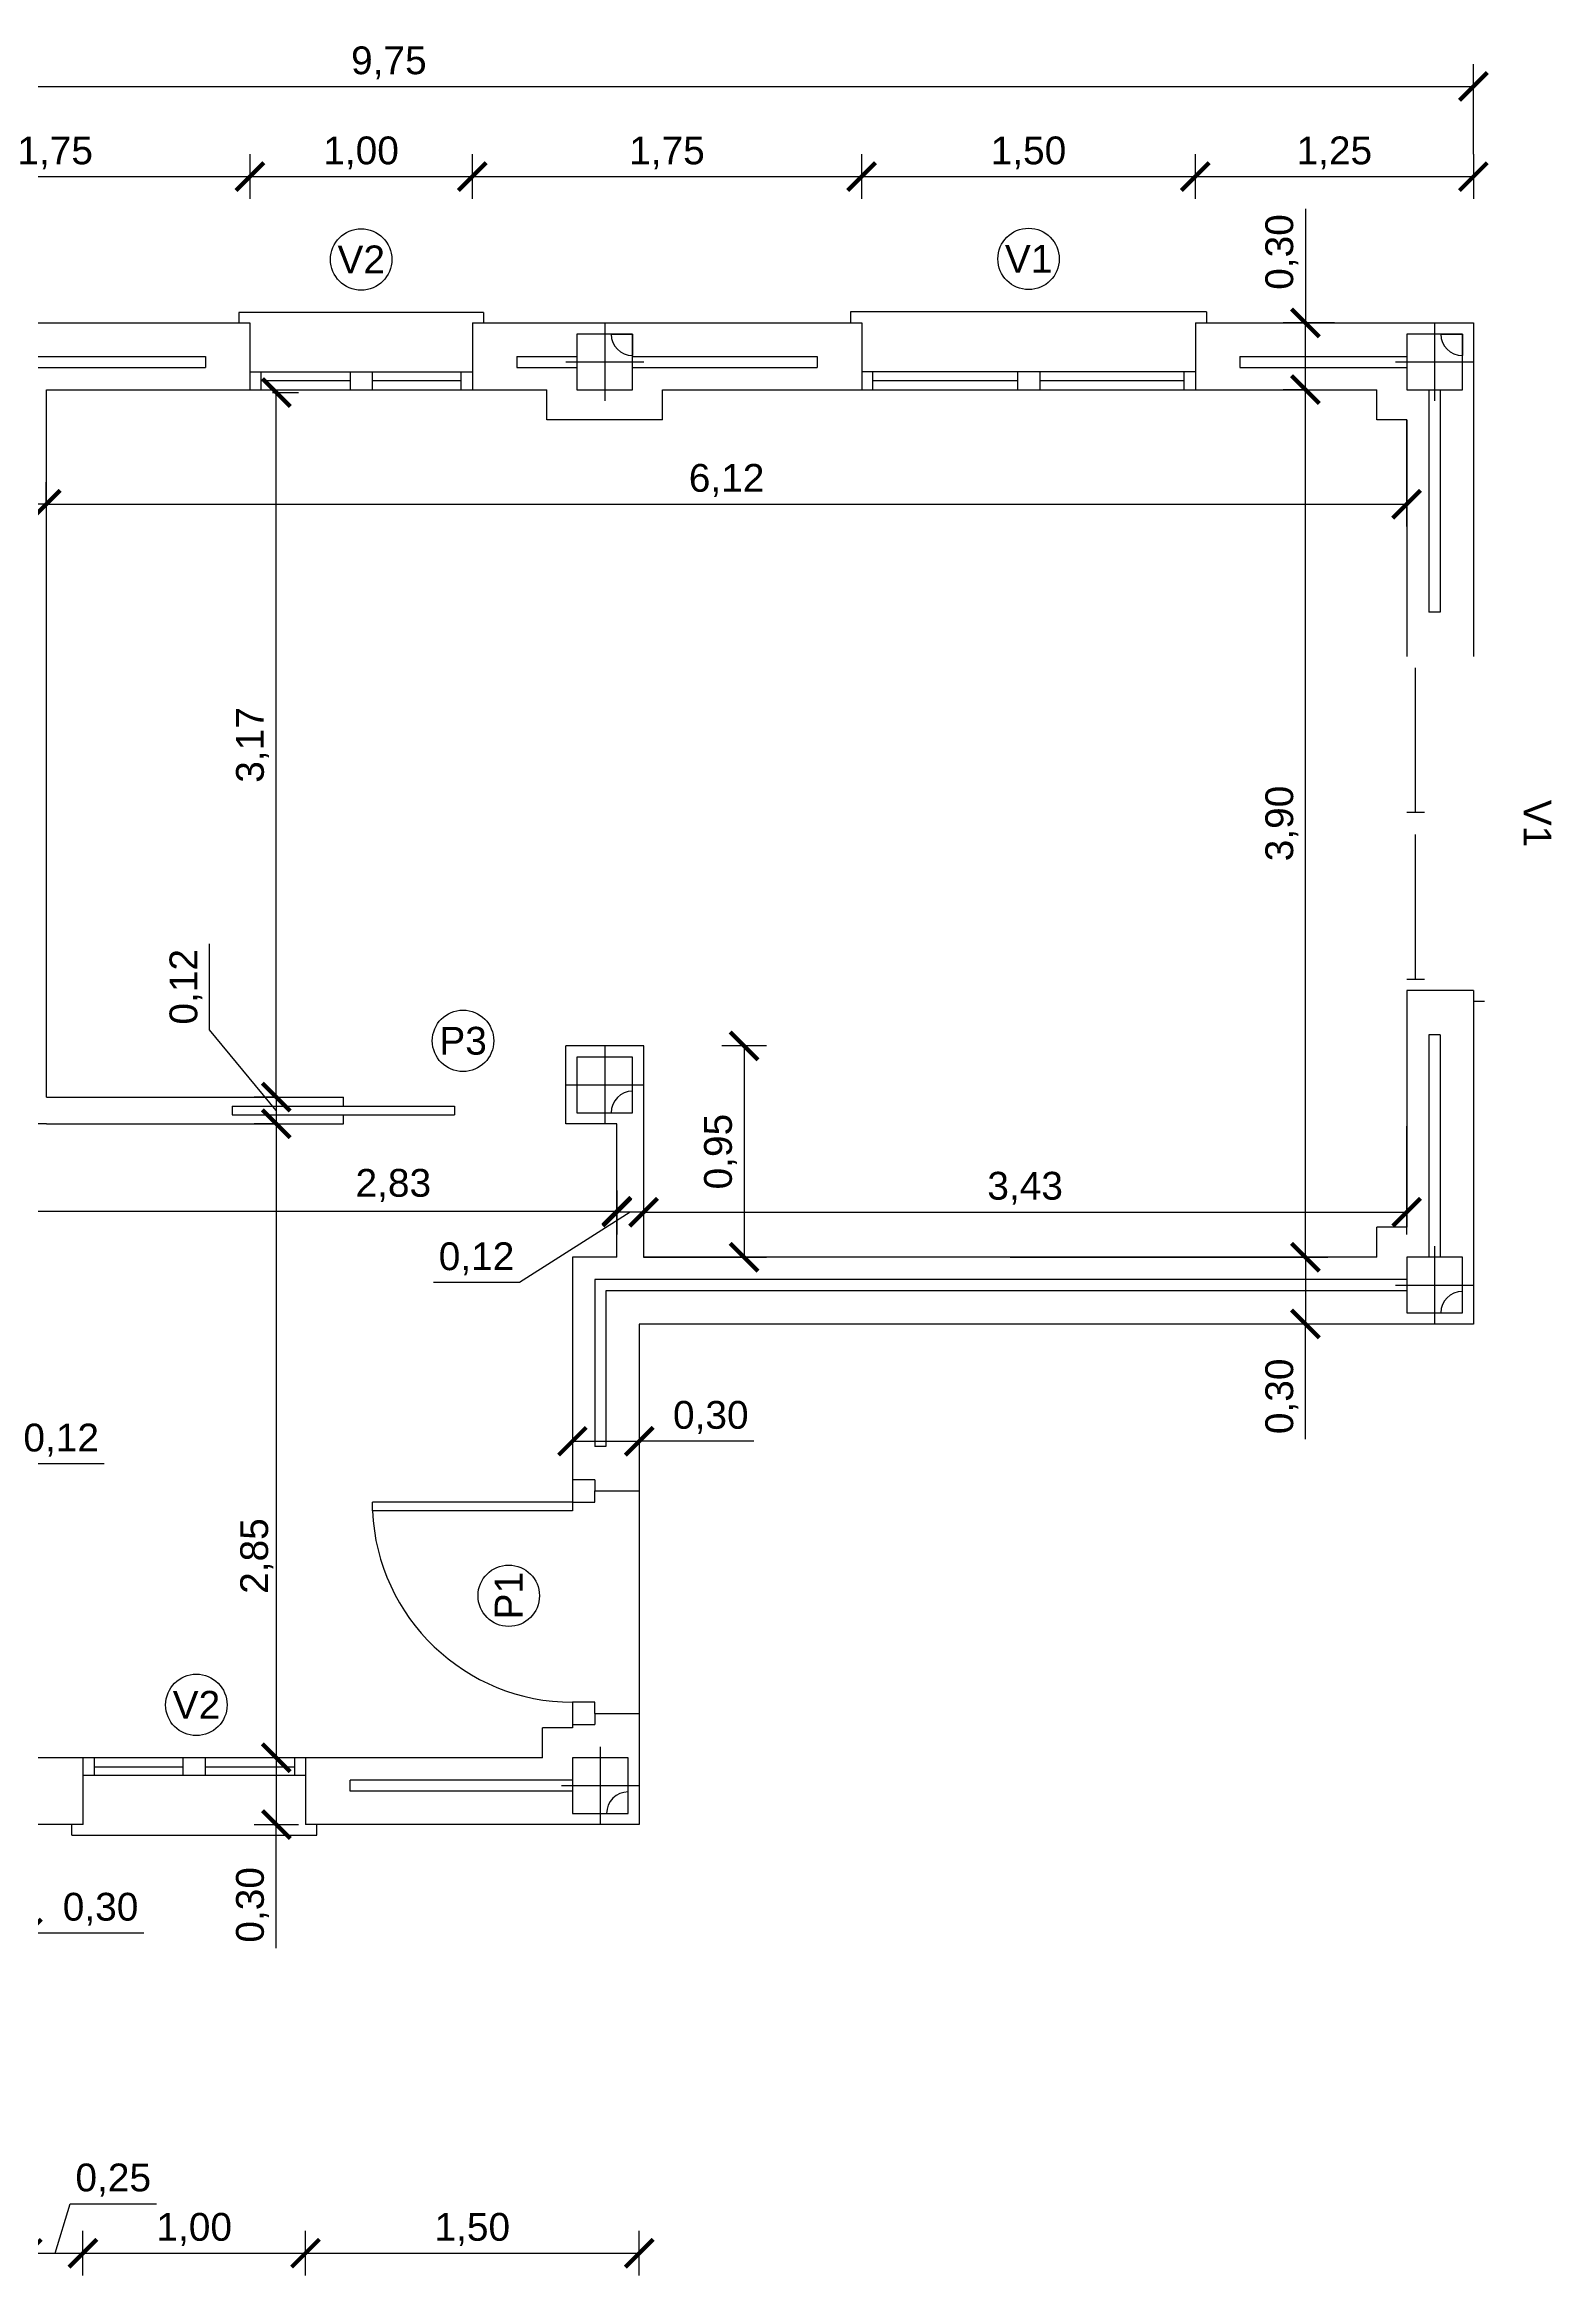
# Model space of a CAD drawing. Header units: millimetres. Extents: x 31789 to 46670, y 4016 to 14044.
# Drawn here: x 39896 to 46670, y 4016 to 14044 of the extents above; entities that cross this region are included whole.
import ezdxf

# ---------------------------------------------------------------- set-up
doc = ezdxf.new("R2010")
doc.units = ezdxf.units.MM
doc.header["$LTSCALE"] = 0.248
doc.header["$PDMODE"] = 3
for name, color, linetype in [('Camara de aire', 190, 'Continuous'), ('Carpinteria', 12, 'Continuous'), ('cotas', 204, 'Continuous'), ('L finas', 150, 'Continuous'), ('Pilares', 10, 'Continuous')]:
    doc.layers.add(name, color=color, linetype=linetype)
doc.styles.add('2.5', font='arial.ttf', dxfattribs={"height": 2.5})
doc.styles.get("Standard").update_dxf_attribs({"font": 'arial.ttf'})
doc.dimstyles.new('Cota alfredo', dxfattribs={"dimtxt": 2.5, "dimasz": 2.5, "dimexe": 2, "dimexo": 0, "dimtad": 1, "dimlfac": 0.001, "dimzin": 1, "dimtxsty": '2.5', "dimblk": 'ARCHTICK', "dimcen": 2.5, "dimclrd": 256, "dimclre": 256, "dimclrt": 256, "dimazin": 0, "dimtfac": 1, "dimtmove": 1, "dimatfit": 3, "dimfxl": 1, "dimlwd": -1, "dimlwe": -1, "dimarcsym": 0})

# ---------------------------------------------------------------- blocks, each defined once
blk = doc.blocks.new('_ArchTick')
at = {"color": 0, "linetype": 'ByBlock', "const_width": 0.15}
blk.add_lwpolyline([(-0.5, -0.5), (0.5, 0.5)], dxfattribs=at)
blk = doc.blocks.new('*D761')
at = {"layer": 'cotas', "transparency": 16777216}
for p, q in [((39944, 4116), (40011, 4338)), ((40011, 4338), (40399, 4338)), ((39819, 4016), (39819, 4216)), ((40069, 4016), (40069, 4216)), ((39819, 4116), (40069, 4116))]:
    blk.add_line(p, q, dxfattribs=at)
at = {"layer": 'Defpoints', "color": 0, "transparency": 16777216}
for p in [(40069, 4116), (39819, 4016), (40069, 4016)]:
    blk.add_point(p, dxfattribs=at)
at = {"layer": 'cotas', "transparency": 16777216, "xscale": 125, "yscale": 125, "zscale": 125, "rotation": 180}
blk.add_blockref('_ArchTick', (39819, 4116), dxfattribs=at)
at = {"layer": 'cotas', "transparency": 16777216, "xscale": 125, "yscale": 125, "zscale": 125}
blk.add_blockref('_ArchTick', (40069, 4116), dxfattribs=at)
at = {"layer": 'cotas', "transparency": 16777216, "insert": (40205, 4445), "char_height": 125, "attachment_point": 5, "style": '2.5'}
blk.add_mtext('0,25', dxfattribs=at)
blk = doc.blocks.new('*D762')
at = {"layer": 'cotas', "transparency": 16777216}
for p, q in [((40069, 4016), (40069, 4216)), ((41069, 4016), (41069, 4216)), ((40069, 4116), (41069, 4116))]:
    blk.add_line(p, q, dxfattribs=at)
at = {"layer": 'Defpoints', "color": 0, "transparency": 16777216}
for p in [(41069, 4116), (40069, 4016), (41069, 4016)]:
    blk.add_point(p, dxfattribs=at)
at = {"layer": 'cotas', "transparency": 16777216, "xscale": 125, "yscale": 125, "zscale": 125, "rotation": 180}
blk.add_blockref('_ArchTick', (40069, 4116), dxfattribs=at)
at = {"layer": 'cotas', "transparency": 16777216, "xscale": 125, "yscale": 125, "zscale": 125}
blk.add_blockref('_ArchTick', (41069, 4116), dxfattribs=at)
at = {"layer": 'cotas', "transparency": 16777216, "insert": (40569, 4223), "char_height": 125, "attachment_point": 5, "style": '2.5'}
blk.add_mtext('1,00', dxfattribs=at)
blk = doc.blocks.new('*D763')
at = {"layer": 'cotas', "transparency": 16777216}
for p, q in [((41069, 4016), (41069, 4216)), ((42569, 4016), (42569, 4216)), ((41069, 4116), (42569, 4116))]:
    blk.add_line(p, q, dxfattribs=at)
at = {"layer": 'Defpoints', "color": 0, "transparency": 16777216}
for p in [(42569, 4116), (41069, 4016), (42569, 4016)]:
    blk.add_point(p, dxfattribs=at)
at = {"layer": 'cotas', "transparency": 16777216, "xscale": 125, "yscale": 125, "zscale": 125, "rotation": 180}
blk.add_blockref('_ArchTick', (41069, 4116), dxfattribs=at)
at = {"layer": 'cotas', "transparency": 16777216, "xscale": 125, "yscale": 125, "zscale": 125}
blk.add_blockref('_ArchTick', (42569, 4116), dxfattribs=at)
at = {"layer": 'cotas', "transparency": 16777216, "insert": (41819, 4223), "char_height": 125, "attachment_point": 5, "style": '2.5'}
blk.add_mtext('1,50', dxfattribs=at)
blk = doc.blocks.new('*D776')
at = {"layer": 'cotas', "transparency": 16777216}
for p, q in [((39069, 13551), (39069, 13351)), ((40819, 13551), (40819, 13351)), ((39069, 13451), (40819, 13451))]:
    blk.add_line(p, q, dxfattribs=at)
at = {"layer": 'Defpoints', "color": 0, "transparency": 16777216}
for p in [(39069, 13551), (40819, 13551), (40819, 13451)]:
    blk.add_point(p, dxfattribs=at)
at = {"layer": 'cotas', "transparency": 16777216, "xscale": 125, "yscale": 125, "zscale": 125, "rotation": 180}
blk.add_blockref('_ArchTick', (39069, 13451), dxfattribs=at)
at = {"layer": 'cotas', "transparency": 16777216, "xscale": 125, "yscale": 125, "zscale": 125}
blk.add_blockref('_ArchTick', (40819, 13451), dxfattribs=at)
at = {"layer": 'cotas', "transparency": 16777216, "insert": (39944, 13557), "char_height": 125, "attachment_point": 5, "style": '2.5'}
blk.add_mtext('1,75', dxfattribs=at)
blk = doc.blocks.new('*D777')
at = {"layer": 'cotas', "transparency": 16777216}
for p, q in [((40819, 13551), (40819, 13351)), ((41819, 13551), (41819, 13351)), ((40819, 13451), (41819, 13451))]:
    blk.add_line(p, q, dxfattribs=at)
at = {"layer": 'Defpoints', "color": 0, "transparency": 16777216}
for p in [(40819, 13551), (41819, 13551), (41819, 13451)]:
    blk.add_point(p, dxfattribs=at)
at = {"layer": 'cotas', "transparency": 16777216, "xscale": 125, "yscale": 125, "zscale": 125, "rotation": 180}
blk.add_blockref('_ArchTick', (40819, 13451), dxfattribs=at)
at = {"layer": 'cotas', "transparency": 16777216, "xscale": 125, "yscale": 125, "zscale": 125}
blk.add_blockref('_ArchTick', (41819, 13451), dxfattribs=at)
at = {"layer": 'cotas', "transparency": 16777216, "insert": (41319, 13557), "char_height": 125, "attachment_point": 5, "style": '2.5'}
blk.add_mtext('1,00', dxfattribs=at)
blk = doc.blocks.new('*D778')
at = {"layer": 'cotas', "transparency": 16777216}
for p, q in [((41819, 13551), (41819, 13351)), ((43569, 13551), (43569, 13351)), ((41819, 13451), (43569, 13451))]:
    blk.add_line(p, q, dxfattribs=at)
at = {"layer": 'Defpoints', "color": 0, "transparency": 16777216}
for p in [(41819, 13551), (43569, 13551), (43569, 13451)]:
    blk.add_point(p, dxfattribs=at)
at = {"layer": 'cotas', "transparency": 16777216, "xscale": 125, "yscale": 125, "zscale": 125, "rotation": 180}
blk.add_blockref('_ArchTick', (41819, 13451), dxfattribs=at)
at = {"layer": 'cotas', "transparency": 16777216, "xscale": 125, "yscale": 125, "zscale": 125}
blk.add_blockref('_ArchTick', (43569, 13451), dxfattribs=at)
at = {"layer": 'cotas', "transparency": 16777216, "insert": (42694, 13557), "char_height": 125, "attachment_point": 5, "style": '2.5'}
blk.add_mtext('1,75', dxfattribs=at)
blk = doc.blocks.new('*D779')
at = {"layer": 'cotas', "transparency": 16777216}
for p, q in [((43569, 13551), (43569, 13351)), ((45069, 13551), (45069, 13351)), ((43569, 13451), (45069, 13451))]:
    blk.add_line(p, q, dxfattribs=at)
at = {"layer": 'Defpoints', "color": 0, "transparency": 16777216}
for p in [(43569, 13551), (45069, 13551), (45069, 13451)]:
    blk.add_point(p, dxfattribs=at)
at = {"layer": 'cotas', "transparency": 16777216, "xscale": 125, "yscale": 125, "zscale": 125, "rotation": 180}
blk.add_blockref('_ArchTick', (43569, 13451), dxfattribs=at)
at = {"layer": 'cotas', "transparency": 16777216, "xscale": 125, "yscale": 125, "zscale": 125}
blk.add_blockref('_ArchTick', (45069, 13451), dxfattribs=at)
at = {"layer": 'cotas', "transparency": 16777216, "insert": (44319, 13557), "char_height": 125, "attachment_point": 5, "style": '2.5'}
blk.add_mtext('1,50', dxfattribs=at)
blk = doc.blocks.new('*D780')
at = {"layer": 'cotas', "transparency": 16777216}
for p, q in [((45069, 13551), (45069, 13351)), ((46319, 13551), (46319, 13351)), ((45069, 13451), (46319, 13451))]:
    blk.add_line(p, q, dxfattribs=at)
at = {"layer": 'Defpoints', "color": 0, "transparency": 16777216}
for p in [(45069, 13551), (46319, 13551), (46319, 13451)]:
    blk.add_point(p, dxfattribs=at)
at = {"layer": 'cotas', "transparency": 16777216, "xscale": 125, "yscale": 125, "zscale": 125, "rotation": 180}
blk.add_blockref('_ArchTick', (45069, 13451), dxfattribs=at)
at = {"layer": 'cotas', "transparency": 16777216, "xscale": 125, "yscale": 125, "zscale": 125}
blk.add_blockref('_ArchTick', (46319, 13451), dxfattribs=at)
at = {"layer": 'cotas', "transparency": 16777216, "insert": (45694, 13557), "char_height": 125, "attachment_point": 5, "style": '2.5'}
blk.add_mtext('1,25', dxfattribs=at)
blk = doc.blocks.new('*D782')
at = {"layer": 'cotas', "transparency": 16777216}
for p, q in [((36569, 13956), (36569, 13756)), ((46319, 13551), (46319, 13956)), ((36569, 13856), (46319, 13856))]:
    blk.add_line(p, q, dxfattribs=at)
at = {"layer": 'Defpoints', "color": 0, "transparency": 16777216}
for p in [(36569, 13956), (46319, 13856), (46319, 13551)]:
    blk.add_point(p, dxfattribs=at)
at = {"layer": 'cotas', "transparency": 16777216, "xscale": 125, "yscale": 125, "zscale": 125, "rotation": 180}
blk.add_blockref('_ArchTick', (36569, 13856), dxfattribs=at)
at = {"layer": 'cotas', "transparency": 16777216, "xscale": 125, "yscale": 125, "zscale": 125}
blk.add_blockref('_ArchTick', (46319, 13856), dxfattribs=at)
at = {"layer": 'cotas', "transparency": 16777216, "insert": (41444, 13962), "char_height": 125, "attachment_point": 5, "style": '2.5'}
blk.add_mtext('9,75', dxfattribs=at)
blk = doc.blocks.new('*D796')
at = {"layer": 'cotas', "transparency": 16777216}
for p, q in [((46019, 9182), (46019, 8696)), ((42589, 8990), (42589, 8696)), ((42589, 8796), (46019, 8796))]:
    blk.add_line(p, q, dxfattribs=at)
at = {"layer": 'Defpoints', "color": 0, "transparency": 16777216}
for p in [(46019, 9182), (42589, 8990), (46019, 8796)]:
    blk.add_point(p, dxfattribs=at)
at = {"layer": 'cotas', "transparency": 16777216, "xscale": 125, "yscale": 125, "zscale": 125, "rotation": 180}
blk.add_blockref('_ArchTick', (42589, 8796), dxfattribs=at)
at = {"layer": 'cotas', "transparency": 16777216, "xscale": 125, "yscale": 125, "zscale": 125}
blk.add_blockref('_ArchTick', (46019, 8796), dxfattribs=at)
at = {"layer": 'cotas', "transparency": 16777216, "insert": (44304, 8903), "char_height": 125, "attachment_point": 5, "style": '2.5'}
blk.add_mtext('3,43', dxfattribs=at)
blk = doc.blocks.new('*D797')
at = {"layer": 'cotas', "transparency": 16777216}
for p, q in [((40921, 12480), (41038, 12480)), ((40938, 9313), (40938, 12480)), ((40938, 9313), (40838, 9313))]:
    blk.add_line(p, q, dxfattribs=at)
at = {"layer": 'Defpoints', "color": 0, "transparency": 16777216}
for p in [(40921, 12480), (40938, 12480), (40938, 9313)]:
    blk.add_point(p, dxfattribs=at)
at = {"layer": 'cotas', "transparency": 16777216, "xscale": 125, "yscale": 125, "zscale": 125}
for p, rotation in [((40938, 12480), 90), ((40938, 9313), 270)]:
    blk.add_blockref('_ArchTick', p, dxfattribs=dict(at, rotation=rotation))
at = {"layer": 'cotas', "transparency": 16777216, "insert": (40831, 10896), "char_height": 125, "attachment_point": 5, "rotation": 90, "style": '2.5'}
blk.add_mtext('3,17', dxfattribs=at)
blk = doc.blocks.new('*D798')
at = {"layer": 'cotas', "transparency": 16777216}
for p, q in [((39904, 12493), (39904, 11878)), ((46019, 12358), (46019, 11878)), ((39904, 11978), (46019, 11978))]:
    blk.add_line(p, q, dxfattribs=at)
at = {"layer": 'Defpoints', "color": 0, "transparency": 16777216}
for p in [(39904, 12493), (46019, 12358), (46019, 11978)]:
    blk.add_point(p, dxfattribs=at)
at = {"layer": 'cotas', "transparency": 16777216, "xscale": 125, "yscale": 125, "zscale": 125, "rotation": 180}
blk.add_blockref('_ArchTick', (39904, 11978), dxfattribs=at)
at = {"layer": 'cotas', "transparency": 16777216, "xscale": 125, "yscale": 125, "zscale": 125}
blk.add_blockref('_ArchTick', (46019, 11978), dxfattribs=at)
at = {"layer": 'cotas', "transparency": 16777216, "insert": (42962, 12085), "char_height": 125, "attachment_point": 5, "style": '2.5'}
blk.add_mtext('6,12', dxfattribs=at)
blk = doc.blocks.new('*D799')
at = {"layer": 'cotas', "transparency": 16777216}
for p, q in [((43141, 9543), (42941, 9543)), ((43041, 9543), (43041, 8593)), ((42589, 8593), (43141, 8593))]:
    blk.add_line(p, q, dxfattribs=at)
at = {"layer": 'Defpoints', "color": 0, "transparency": 16777216}
for p in [(43141, 9543), (42589, 8593), (43041, 8593)]:
    blk.add_point(p, dxfattribs=at)
at = {"layer": 'cotas', "transparency": 16777216, "xscale": 125, "yscale": 125, "zscale": 125}
for p, rotation in [((43041, 9543), 90), ((43041, 8593), 270)]:
    blk.add_blockref('_ArchTick', p, dxfattribs=dict(at, rotation=rotation))
at = {"layer": 'cotas', "transparency": 16777216, "insert": (42935, 9068), "char_height": 125, "attachment_point": 5, "rotation": 90, "style": '2.5'}
blk.add_mtext('0,95', dxfattribs=at)
blk = doc.blocks.new('*D800')
at = {"layer": 'cotas', "transparency": 16777216}
for p, q in [((45477, 12493), (45664, 12493)), ((45564, 8593), (45564, 12493)), ((44237, 8593), (45664, 8593))]:
    blk.add_line(p, q, dxfattribs=at)
at = {"layer": 'Defpoints', "color": 0, "transparency": 16777216}
for p in [(45477, 12493), (45564, 12493), (44237, 8593)]:
    blk.add_point(p, dxfattribs=at)
at = {"layer": 'cotas', "transparency": 16777216, "xscale": 125, "yscale": 125, "zscale": 125}
for p, rotation in [((45564, 12493), 90), ((45564, 8593), 270)]:
    blk.add_blockref('_ArchTick', p, dxfattribs=dict(at, rotation=rotation))
at = {"layer": 'cotas', "transparency": 16777216, "insert": (45458, 10543), "char_height": 125, "attachment_point": 5, "rotation": 90, "style": '2.5'}
blk.add_mtext('3,90', dxfattribs=at)
blk = doc.blocks.new('*D808')
at = {"layer": 'cotas', "transparency": 16777216}
for p, q in [((39639, 8800), (39639, 8900)), ((42469, 8893), (42469, 8700)), ((39639, 8800), (42469, 8800))]:
    blk.add_line(p, q, dxfattribs=at)
at = {"layer": 'Defpoints', "color": 0, "transparency": 16777216}
for p in [(42469, 8893), (39639, 8800), (42469, 8800)]:
    blk.add_point(p, dxfattribs=at)
at = {"layer": 'cotas', "transparency": 16777216, "xscale": 125, "yscale": 125, "zscale": 125, "rotation": 180}
blk.add_blockref('_ArchTick', (39639, 8800), dxfattribs=at)
at = {"layer": 'cotas', "transparency": 16777216, "xscale": 125, "yscale": 125, "zscale": 125}
blk.add_blockref('_ArchTick', (42469, 8800), dxfattribs=at)
at = {"layer": 'cotas', "transparency": 16777216, "insert": (41464, 8916), "char_height": 125, "attachment_point": 5, "style": '2.5'}
blk.add_mtext('2,83', dxfattribs=at)
blk = doc.blocks.new('*D809')
at = {"layer": 'cotas', "transparency": 16777216}
for p, q in [((42589, 8875), (42589, 8696)), ((42529, 8796), (42031, 8480)), ((42469, 8800), (42469, 8696)), ((42589, 8796), (42469, 8796)), ((42031, 8480), (41645, 8480))]:
    blk.add_line(p, q, dxfattribs=at)
at = {"layer": 'Defpoints', "color": 0, "transparency": 16777216}
for p in [(42589, 8875), (42469, 8800), (42469, 8796)]:
    blk.add_point(p, dxfattribs=at)
at = {"layer": 'cotas', "transparency": 16777216, "xscale": 125, "yscale": 125, "zscale": 125, "rotation": 180}
blk.add_blockref('_ArchTick', (42469, 8796), dxfattribs=at)
at = {"layer": 'cotas', "transparency": 16777216, "xscale": 125, "yscale": 125, "zscale": 125}
blk.add_blockref('_ArchTick', (42589, 8796), dxfattribs=at)
at = {"layer": 'cotas', "transparency": 16777216, "insert": (41838, 8586), "char_height": 125, "attachment_point": 5, "style": '2.5'}
blk.add_mtext('0,12', dxfattribs=at)
blk = doc.blocks.new('*D810')
at = {"layer": 'cotas', "transparency": 16777216}
for p, q in [((39774, 10950), (39774, 12078)), ((39904, 11978), (39904, 12078)), ((39839, 11978), (39502, 11649)), ((39904, 11978), (39774, 11978)), ((39502, 11649), (39115, 11649))]:
    blk.add_line(p, q, dxfattribs=at)
at = {"layer": 'Defpoints', "color": 0, "transparency": 16777216}
for p in [(39774, 11978), (39904, 11978), (39774, 10950)]:
    blk.add_point(p, dxfattribs=at)
at = {"layer": 'cotas', "transparency": 16777216, "xscale": 125, "yscale": 125, "zscale": 125, "rotation": 180}
blk.add_blockref('_ArchTick', (39774, 11978), dxfattribs=at)
at = {"layer": 'cotas', "transparency": 16777216, "xscale": 125, "yscale": 125, "zscale": 125}
blk.add_blockref('_ArchTick', (39904, 11978), dxfattribs=at)
at = {"layer": 'cotas', "transparency": 16777216, "insert": (39308, 11755), "char_height": 125, "attachment_point": 5, "style": '2.5'}
blk.add_mtext('0,13', dxfattribs=at)
blk = doc.blocks.new('*D812')
at = {"layer": 'cotas', "transparency": 16777216}
for p, q in [((39529, 7665), (39529, 7765)), ((39649, 7565), (39649, 7765)), ((39529, 7665), (39649, 7665)), ((40164, 7665), (39649, 7665))]:
    blk.add_line(p, q, dxfattribs=at)
at = {"layer": 'Defpoints', "color": 0, "transparency": 16777216}
for p in [(39529, 7665), (39649, 7665), (39649, 7565)]:
    blk.add_point(p, dxfattribs=at)
at = {"layer": 'cotas', "transparency": 16777216, "xscale": 125, "yscale": 125, "zscale": 125, "rotation": 180}
blk.add_blockref('_ArchTick', (39529, 7665), dxfattribs=at)
at = {"layer": 'cotas', "transparency": 16777216, "xscale": 125, "yscale": 125, "zscale": 125}
blk.add_blockref('_ArchTick', (39649, 7665), dxfattribs=at)
at = {"layer": 'cotas', "transparency": 16777216, "insert": (39971, 7771), "char_height": 125, "attachment_point": 5, "style": '2.5'}
blk.add_mtext('0,12', dxfattribs=at)
blk = doc.blocks.new('*D813')
at = {"layer": 'cotas', "transparency": 16777216}
for p, q in [((40938, 9193), (40838, 9193)), ((40938, 9193), (40938, 6343)), ((40938, 6343), (40838, 6343))]:
    blk.add_line(p, q, dxfattribs=at)
at = {"layer": 'Defpoints', "color": 0, "transparency": 16777216}
for p in [(40938, 9193), (40938, 6343), (40938, 6343)]:
    blk.add_point(p, dxfattribs=at)
at = {"layer": 'cotas', "transparency": 16777216, "xscale": 125, "yscale": 125, "zscale": 125}
for p, rotation in [((40938, 9193), 90), ((40938, 6343), 270)]:
    blk.add_blockref('_ArchTick', p, dxfattribs=dict(at, rotation=rotation))
at = {"layer": 'cotas', "transparency": 16777216, "insert": (40850, 7250), "char_height": 125, "attachment_point": 5, "rotation": 90, "style": '2.5'}
blk.add_mtext('2,85', dxfattribs=at)
blk = doc.blocks.new('*D814')
at = {"layer": 'cotas', "transparency": 16777216}
for p, q in [((40638, 9616), (40638, 10002)), ((40938, 9253), (40638, 9616)), ((40938, 9313), (40838, 9313)), ((40938, 9313), (40938, 9193)), ((40938, 9193), (40838, 9193))]:
    blk.add_line(p, q, dxfattribs=at)
at = {"layer": 'Defpoints', "color": 0, "transparency": 16777216}
for p in [(40938, 9313), (40938, 9193), (40938, 9193)]:
    blk.add_point(p, dxfattribs=at)
at = {"layer": 'cotas', "transparency": 16777216, "xscale": 125, "yscale": 125, "zscale": 125}
for p, rotation in [((40938, 9313), 90), ((40938, 9193), 270)]:
    blk.add_blockref('_ArchTick', p, dxfattribs=dict(at, rotation=rotation))
at = {"layer": 'cotas', "transparency": 16777216, "insert": (40532, 9809), "char_height": 125, "attachment_point": 5, "rotation": 90, "style": '2.5'}
blk.add_mtext('0,12', dxfattribs=at)
blk = doc.blocks.new('*D826')
at = {"layer": 'cotas', "transparency": 16777216}
for p, q in [((39519, 5555), (39519, 5655)), ((39819, 5496), (39819, 5655)), ((39519, 5555), (39819, 5555)), ((40342, 5555), (39819, 5555))]:
    blk.add_line(p, q, dxfattribs=at)
at = {"layer": 'Defpoints', "color": 0, "transparency": 16777216}
for p in [(39519, 5555), (39819, 5555), (39819, 5496)]:
    blk.add_point(p, dxfattribs=at)
at = {"layer": 'cotas', "transparency": 16777216, "xscale": 125, "yscale": 125, "zscale": 125, "rotation": 180}
blk.add_blockref('_ArchTick', (39519, 5555), dxfattribs=at)
at = {"layer": 'cotas', "transparency": 16777216, "xscale": 125, "yscale": 125, "zscale": 125}
blk.add_blockref('_ArchTick', (39819, 5555), dxfattribs=at)
at = {"layer": 'cotas', "transparency": 16777216, "insert": (40148, 5662), "char_height": 125, "attachment_point": 5, "style": '2.5'}
blk.add_mtext('0,30', dxfattribs=at)
blk = doc.blocks.new('*D827')
at = {"layer": 'cotas', "transparency": 16777216}
for p, q in [((40938, 6343), (40838, 6343)), ((40938, 6343), (40938, 6043)), ((40838, 6043), (41038, 6043)), ((40938, 5488), (40938, 6043))]:
    blk.add_line(p, q, dxfattribs=at)
at = {"layer": 'Defpoints', "color": 0, "transparency": 16777216}
for p in [(40938, 6343), (40838, 6043), (40938, 6043)]:
    blk.add_point(p, dxfattribs=at)
at = {"layer": 'cotas', "transparency": 16777216, "xscale": 125, "yscale": 125, "zscale": 125}
for p, rotation in [((40938, 6343), 90), ((40938, 6043), 270)]:
    blk.add_blockref('_ArchTick', p, dxfattribs=dict(at, rotation=rotation))
at = {"layer": 'cotas', "transparency": 16777216, "insert": (40831, 5682), "char_height": 125, "attachment_point": 5, "rotation": 90, "style": '2.5'}
blk.add_mtext('0,30', dxfattribs=at)
blk = doc.blocks.new('*D828')
at = {"layer": 'cotas', "transparency": 16777216}
for p, q in [((42269, 8093), (42269, 7666)), ((42569, 7918), (42569, 7666)), ((42269, 7766), (42569, 7766)), ((43084, 7766), (42569, 7766))]:
    blk.add_line(p, q, dxfattribs=at)
at = {"layer": 'Defpoints', "color": 0, "transparency": 16777216}
for p in [(42269, 8093), (42569, 7918), (42569, 7766)]:
    blk.add_point(p, dxfattribs=at)
at = {"layer": 'cotas', "transparency": 16777216, "xscale": 125, "yscale": 125, "zscale": 125, "rotation": 180}
blk.add_blockref('_ArchTick', (42269, 7766), dxfattribs=at)
at = {"layer": 'cotas', "transparency": 16777216, "xscale": 125, "yscale": 125, "zscale": 125}
blk.add_blockref('_ArchTick', (42569, 7766), dxfattribs=at)
at = {"layer": 'cotas', "transparency": 16777216, "insert": (42891, 7873), "char_height": 125, "attachment_point": 5, "style": '2.5'}
blk.add_mtext('0,30', dxfattribs=at)
blk = doc.blocks.new('*D829')
at = {"layer": 'cotas', "transparency": 16777216}
for p, q in [((45564, 8593), (45464, 8593)), ((45564, 8593), (45564, 8293)), ((45564, 8293), (45464, 8293)), ((45564, 7775), (45564, 8293))]:
    blk.add_line(p, q, dxfattribs=at)
at = {"layer": 'Defpoints', "color": 0, "transparency": 16777216}
for p in [(45564, 8593), (45564, 8293), (45564, 8293)]:
    blk.add_point(p, dxfattribs=at)
at = {"layer": 'cotas', "transparency": 16777216, "xscale": 125, "yscale": 125, "zscale": 125}
for p, rotation in [((45564, 8593), 90), ((45564, 8293), 270)]:
    blk.add_blockref('_ArchTick', p, dxfattribs=dict(at, rotation=rotation))
at = {"layer": 'cotas', "transparency": 16777216, "insert": (45458, 7968), "char_height": 125, "attachment_point": 5, "rotation": 90, "style": '2.5'}
blk.add_mtext('0,30', dxfattribs=at)
blk = doc.blocks.new('*D831')
at = {"layer": 'cotas', "transparency": 16777216}
for p, q in [((45564, 13306), (45564, 12793)), ((45694, 12793), (45464, 12793)), ((45564, 12493), (45564, 12793)), ((45571, 12493), (45464, 12493))]:
    blk.add_line(p, q, dxfattribs=at)
at = {"layer": 'Defpoints', "color": 0, "transparency": 16777216}
for p in [(45564, 12793), (45694, 12793), (45571, 12493)]:
    blk.add_point(p, dxfattribs=at)
at = {"layer": 'cotas', "transparency": 16777216, "xscale": 125, "yscale": 125, "zscale": 125}
for p, rotation in [((45564, 12793), 90), ((45564, 12493), 270)]:
    blk.add_blockref('_ArchTick', p, dxfattribs=dict(at, rotation=rotation))
at = {"layer": 'cotas', "transparency": 16777216, "insert": (45458, 13112), "char_height": 125, "attachment_point": 5, "rotation": 90, "style": '2.5'}
blk.add_mtext('0,30', dxfattribs=at)

msp = doc.modelspace()

# ---------------------------------------------------------------- linework, layer by layer
for p, q in [((39069.41, 12792.944), (40819.41, 12792.944)), ((40819.41, 12792.944), (40819.41, 12492.944)), ((41819.41, 12792.944), (43569.41, 12792.944)), ((41819.41, 12792.944), (41819.41, 12492.944)), ((42442.782, 12742.944), (42539.41, 12742.944)), ((42539.41, 12742.944), (42539.41, 12646.316)), ((43569.41, 12792.944), (43569.41, 12492.944)), ((45069.41, 12792.944), (46319.41, 12792.944)), ((45069.41, 12792.944), (45069.41, 12492.944)), ((46172.782, 12742.944), (46269.41, 12742.944)), ((46269.41, 12742.944), (46269.41, 12646.316)), ((46319.41, 12792.944), (46319.41, 11292.944)), ((39904.41, 12492.944), (40819.41, 12492.944)), ((39904.41, 9312.944), (39904.41, 12492.944)), ((41819.41, 12492.944), (42154.41, 12492.944)), ((42154.41, 12357.944), (42154.41, 12492.944)), ((42289.41, 12492.944), (42539.41, 12492.944)), ((42674.41, 12492.944), (43569.41, 12492.944)), ((42674.41, 12357.944), (42674.41, 12492.944)), ((45069.41, 12492.944), (45884.41, 12492.944)), ((45884.41, 12357.944), (45884.41, 12492.944)), ((42674.41, 12357.944), (42154.41, 12357.944)), ((46019.41, 12357.944), (45884.41, 12357.944)), ((46019.41, 12357.944), (46019.41, 11292.944)), ((46019.41, 9792.944), (46019.41, 8727.944)), ((46319.41, 9792.944), (46019.41, 9792.944)), ((46319.41, 9792.944), (46319.41, 8292.944)), ((42239.41, 9192.944), (42239.41, 9542.944)), ((42589.41, 9542.944), (42239.41, 9542.944)), ((42589.41, 8592.944), (42589.41, 9542.944)), ((42539.41, 9242.944), (42539.41, 9339.572)), ((39904.41, 9312.944), (41239.41, 9312.944)), ((41239.41, 9272.944), (41239.41, 9312.944)), ((41239.41, 9192.944), (41239.41, 9232.944)), ((42442.782, 9242.944), (42539.41, 9242.944)), ((39904.41, 9192.944), (39621.729, 9192.944)), ((39904.41, 9192.944), (41239.41, 9192.944)), ((42469.41, 9192.944), (42239.41, 9192.944)), ((42469.41, 8592.944), (42469.41, 9192.944)), ((45884.41, 8592.944), (45884.41, 8727.944)), ((46019.41, 8727.944), (45884.41, 8727.944)), ((42469.41, 8592.944), (42269.41, 8592.944)), ((42269.41, 8592.944), (42269.41, 7592.944)), ((45884.41, 8592.944), (42589.41, 8592.944)), ((46269.41, 8342.944), (46269.41, 8439.572)), ((46172.782, 8342.944), (46269.41, 8342.944)), ((46319.41, 8292.944), (42569.41, 8292.944)), ((42569.41, 8292.944), (42569.41, 7542.944)), ((42369.41, 7592.944), (42269.41, 7592.944)), ((42369.41, 7592.944), (42369.41, 7542.944)), ((42369.41, 7542.944), (42569.41, 7542.944)), ((42369.41, 6542.944), (42369.41, 6492.944)), ((42369.41, 6542.944), (42569.41, 6542.944)), ((42569.41, 6542.944), (42569.41, 6042.944)), ((42134.41, 6342.944), (42134.41, 6477.944)), ((42269.41, 6477.944), (42134.41, 6477.944)), ((42269.41, 6492.944), (42269.41, 6477.944)), ((42269.41, 6492.944), (42369.41, 6492.944)), ((40069.41, 6342.944), (39649.41, 6342.944)), ((40069.41, 6042.944), (40069.41, 6342.944)), ((42134.41, 6342.944), (41069.41, 6342.944)), ((41069.41, 6342.944), (41069.41, 6042.944)), ((42519.41, 6092.944), (42519.41, 6189.572)), ((40069.41, 6042.944), (39819.41, 6042.944)), ((42569.41, 6042.944), (41069.41, 6042.944)), ((42422.782, 6092.944), (42519.41, 6092.944))]:
    msp.add_line(p, q)
for centre, start, end in [((42539.41, 12742.944), 180, 270), ((46269.41, 12742.944), 180, 270), ((42539.41, 9242.944), 90, 180), ((46269.41, 8342.944), 90, 180), ((42519.41, 6092.944), 90, 180)]:
    msp.add_arc(centre, 96.628, start, end)
at = {"layer": 'Camara de aire'}
for p, q in [((39769.41, 12642.944), (40619.41, 12642.944)), ((40619.41, 12642.944), (40619.41, 12592.944)), ((42019.41, 12642.944), (42289.41, 12642.944)), ((42019.41, 12642.944), (42019.41, 12592.944)), ((42539.41, 12642.944), (43369.41, 12642.944)), ((43369.41, 12642.944), (43369.41, 12592.944)), ((45269.41, 12642.944), (46019.41, 12642.944)), ((45269.41, 12642.944), (45269.41, 12592.944)), ((39769.41, 12592.944), (40619.41, 12592.944)), ((42019.41, 12592.944), (42289.41, 12592.944)), ((42539.41, 12592.944), (43369.41, 12592.944)), ((45269.41, 12592.944), (46019.41, 12592.944)), ((46119.41, 12492.944), (46119.41, 11492.944)), ((46169.41, 12492.944), (46169.41, 11492.944)), ((46169.41, 11492.944), (46119.41, 11492.944)), ((46119.41, 9592.944), (46119.41, 8592.944)), ((46169.41, 9592.944), (46119.41, 9592.944)), ((46169.41, 9592.944), (46169.41, 8592.944)), ((46019.41, 8492.944), (42369.41, 8492.944)), ((42369.41, 8492.944), (42369.41, 7742.944)), ((46019.41, 8442.944), (42419.41, 8442.944)), ((42419.41, 8442.944), (42419.41, 7742.944)), ((42419.41, 7742.944), (42369.41, 7742.944)), ((42419.41, 6342.944), (42369.41, 6342.944)), ((42269.41, 6242.944), (41269.41, 6242.944)), ((41269.41, 6192.944), (41269.41, 6242.944)), ((42269.41, 6192.944), (41269.41, 6192.944))]:
    msp.add_line(p, q, dxfattribs=at)
at = {"layer": 'Carpinteria'}
for p, q in [((40769.41, 12840.242), (40769.41, 12790.242)), ((41869.41, 12840.242), (40769.41, 12840.242)), ((41869.41, 12840.242), (41869.41, 12790.242)), ((43519.41, 12842.944), (43519.41, 12792.944)), ((45119.41, 12842.944), (43519.41, 12842.944)), ((45119.41, 12842.944), (45119.41, 12792.944)), ((40819.41, 12572.944), (41819.41, 12572.944)), ((40869.41, 12492.944), (40869.41, 12572.944)), ((41269.41, 12572.944), (41269.41, 12492.944)), ((41369.41, 12572.944), (41369.41, 12492.944)), ((41769.41, 12492.944), (41769.41, 12572.944)), ((45069.41, 12572.944), (43569.41, 12572.944)), ((43619.41, 12492.944), (43619.41, 12572.944)), ((44269.41, 12572.944), (44269.41, 12492.944)), ((44369.41, 12572.944), (44369.41, 12492.944)), ((45019.41, 12492.944), (45019.41, 12572.944)), ((40819.41, 12492.944), (41819.41, 12492.944)), ((41269.41, 12532.944), (40869.41, 12532.944)), ((41769.41, 12532.944), (41369.41, 12532.944)), ((43569.41, 12492.944), (45069.41, 12492.944)), ((44269.41, 12532.944), (43619.41, 12532.944)), ((45019.41, 12532.944), (44369.41, 12532.944)), ((46059.41, 10592.944), (46059.41, 11242.944)), ((46099.41, 10592.944), (46019.41, 10592.944)), ((46059.41, 9842.944), (46059.41, 10492.944)), ((46019.41, 9842.944), (46099.41, 9842.944)), ((46369.41, 9742.944), (46319.41, 9742.944)), ((40739.41, 9272.944), (40739.41, 9232.944)), ((40739.41, 9272.944), (41739.41, 9272.944)), ((40739.41, 9232.944), (41739.41, 9232.944)), ((41739.41, 9272.944), (41739.41, 9232.944)), ((42269.41, 7592.944), (42269.41, 7492.944)), ((42369.41, 7492.944), (42369.41, 7542.944)), ((42269.41, 7492.944), (41370.299, 7492.944)), ((41370.299, 7452.944), (41370.299, 7492.944)), ((42269.41, 7452.944), (41370.299, 7452.944)), ((42269.41, 7492.944), (42369.41, 7492.944)), ((42269.41, 7492.944), (42269.41, 7452.944)), ((42369.41, 6592.944), (42269.41, 6592.944)), ((42269.41, 6592.944), (42269.41, 6492.944)), ((42369.41, 6542.944), (42369.41, 6592.944)), ((41069.41, 6342.944), (40069.41, 6342.944)), ((40119.41, 6342.944), (40119.41, 6262.944)), ((40519.41, 6262.944), (40519.41, 6342.944)), ((40619.41, 6262.944), (40619.41, 6342.944)), ((41019.41, 6342.944), (41019.41, 6262.944)), ((41069.41, 6262.944), (40069.41, 6262.944)), ((40119.41, 6302.944), (40519.41, 6302.944)), ((40619.41, 6302.944), (41019.41, 6302.944)), ((40019.41, 5995.076), (40019.41, 6045.076)), ((41119.41, 5995.076), (41119.41, 6045.076)), ((40019.41, 5995.076), (41119.41, 5995.076))]:
    msp.add_line(p, q, dxfattribs=at)
msp.add_arc((42269.41, 7492.944), 900, 182.5473182, 270, dxfattribs=at)
at = {"layer": 'cotas'}
for centre in [(41319.41, 13078.282), (44319.41, 13080.984), (41777.203, 9566.103), (41982.747, 7071.424), (40578.561, 6580.984)]:
    msp.add_circle(centre, 138.04, dxfattribs=at)
at = {"layer": 'L finas'}
msp.add_line((42569.41, 7542.944), (42569.41, 6542.944), dxfattribs=at)
at = {"layer": 'Pilares'}
for p, q in [((42289.41, 12742.944), (42289.41, 12492.944)), ((42539.41, 12742.944), (42289.41, 12742.944)), ((42414.41, 12792.944), (42414.41, 12442.944)), ((42539.41, 12492.944), (42539.41, 12742.944)), ((46019.41, 12742.944), (46019.41, 12492.944)), ((46269.41, 12742.944), (46019.41, 12742.944)), ((46144.41, 12792.944), (46144.41, 12442.944)), ((46269.41, 12492.944), (46269.41, 12742.944)), ((42239.41, 12617.944), (42589.41, 12617.944)), ((45969.41, 12617.944), (46319.41, 12617.944)), ((42289.41, 12492.944), (42539.41, 12492.944)), ((46019.41, 12492.944), (46269.41, 12492.944)), ((42414.41, 9542.944), (42414.41, 9192.944)), ((42289.41, 9492.944), (42289.41, 9242.944)), ((42539.41, 9492.944), (42289.41, 9492.944)), ((42539.41, 9242.944), (42539.41, 9492.944)), ((42239.41, 9367.944), (42589.41, 9367.944)), ((42289.41, 9242.944), (42539.41, 9242.944)), ((46144.41, 8642.944), (46144.41, 8292.944)), ((46019.41, 8592.944), (46019.41, 8342.944)), ((46269.41, 8592.944), (46019.41, 8592.944)), ((46269.41, 8342.944), (46269.41, 8592.944)), ((45969.41, 8467.944), (46319.41, 8467.944)), ((46019.41, 8342.944), (46269.41, 8342.944)), ((42269.41, 6342.944), (42269.41, 6092.944)), ((42519.41, 6342.944), (42269.41, 6342.944)), ((42394.41, 6392.944), (42394.41, 6042.944)), ((42519.41, 6092.944), (42519.41, 6342.944)), ((42219.41, 6217.944), (42569.41, 6217.944)), ((42269.41, 6092.944), (42519.41, 6092.944))]:
    msp.add_line(p, q, dxfattribs=at)

# ---------------------------------------------------------------- texts
at = {"layer": 'cotas', "char_height": 125, "width": 1227.61134, "attachment_point": 1}
for s, insert in [('V2', (41213.055, 13141.107)), ('V1', (44213.055, 13143.809)), ('P3', (41670.848, 9628.928)), ('V2', (40472.206, 6643.809))]:
    msp.add_mtext(s, dxfattribs=dict(at, insert=insert))
at = {"layer": 'cotas', "char_height": 125, "width": 1227.61134}
for s, insert, attachment_point, rotation in [('V1', (46544.624, 10649.299), 7, 270), ('P1', (41919.922, 6965.068), 1, 90)]:
    msp.add_mtext(s, dxfattribs=dict(at, insert=insert, attachment_point=attachment_point, rotation=rotation))

# ---------------------------------------------------------------- dimensions: what is measured, and where the dimension line sits
at = {"layer": 'cotas'}
for base, p1, p2, picture, middle in [((46319.41, 13855.797), (36569.41, 13955.797), (46319.41, 13550.793), '*D782', (41444.41, 13962.166)), ((40819.41, 13450.793), (39069.41, 13550.793), (40819.41, 13550.793), '*D776', (39944.41, 13557.163)), ((41819.41, 13450.793), (40819.41, 13550.793), (41819.41, 13550.793), '*D777', (41319.41, 13557.163)), ((43569.41, 13450.793), (41819.41, 13550.793), (43569.41, 13550.793), '*D778', (42694.41, 13557.163)), ((45069.41, 13450.793), (43569.41, 13550.793), (45069.41, 13550.793), '*D779', (44319.41, 13557.163)), ((46319.41, 13450.793), (45069.41, 13550.793), (46319.41, 13550.793), '*D780', (45694.41, 13557.163)), ((46019.409530755, 11978.404504167), (39904.409530755, 12492.944048111), (46019.409530755, 12357.944048111), '*D798', (42961.909530755, 12084.773876609)), ((46019.41, 8796.388), (42589.41, 8989.757), (46019.41, 9182.257), '*D796', (44304.41, 8902.758)), ((40069.41, 4116.467), (39819.41, 4016.467), (40069.41, 4016.467), '*D761', (40042.258, 4444.831)), ((41069.41, 4116.467), (40069.41, 4016.467), (41069.41, 4016.467), '*D762', (40569.41, 4222.837)), ((42569.41, 4116.467), (41069.41, 4016.467), (42569.41, 4016.467), '*D763', (41819.41, 4222.837))]:
    dim = msp.add_linear_dim(base=base, p1=p1, p2=p2, dimstyle='Cota alfredo', override={"dimscale": 0, "dimtix": 0, "dimtofl": 1, "dimtmove": 1, "dimatfit": 3}, dxfattribs=at)
    dim.commit()
    dim.dimension.update_dxf_attribs({"geometry": picture, "text_midpoint": middle})
for base, p1, p2, picture, middle in [((45564.389, 12792.944), (45570.649, 12492.944), (45694.41, 12792.944), '*D831', (45551.785, 13112.242)), ((40937.77, 9192.944), (40937.77, 9312.944), (40937.77, 9192.944), '*D814', (40638.445, 9647.047)), ((40937.77, 6342.944), (40937.77, 9192.944), (40937.77, 6342.944), '*D813', (40956.243, 7249.924)), ((45564.389, 8292.944), (45564.389, 8592.944), (45564.389, 8292.944), '*D829', (45502.066, 7968.464)), ((40937.77, 6042.944), (40937.77, 6342.944), (40837.77, 6042.944), '*D827', (40902.881, 5681.793))]:
    dim = msp.add_linear_dim(base=base, p1=p1, p2=p2, angle=90, dimstyle='Cota alfredo', override={"dimscale": 0, "dimtix": 0, "dimtofl": 1, "dimtmove": 1, "dimatfit": 3}, dxfattribs=at)
    dim.commit()
    dim.dimension.update_dxf_attribs({"geometry": picture, "text_midpoint": middle, "dimtype": 128})
for base, p1, p2, picture, middle in [((40937.77, 12479.795), (40937.77, 9312.944), (40921.159, 12479.795), '*D797', (40831.401, 10896.37)), ((45564.389, 12492.944), (44236.91, 8592.944), (45476.91, 12492.944), '*D800', (45458.019, 10542.944)), ((43040.93, 8592.944), (43140.93, 9542.944), (42589.41, 8592.944), '*D799', (42934.561, 9067.944))]:
    dim = msp.add_linear_dim(base=base, p1=p1, p2=p2, angle=90, dimstyle='Cota alfredo', override={"dimscale": 0, "dimtix": 0, "dimtofl": 1, "dimtmove": 1, "dimatfit": 3}, dxfattribs=at)
    dim.commit()
    dim.dimension.update_dxf_attribs({"geometry": picture, "text_midpoint": middle})
for base, p1, p2, picture, middle in [((39774.41, 11978.405), (39904.41, 11978.405), (39774.41, 10950.444), '*D810', (39470.633, 11649.031)), ((42469.41, 8799.833), (39638.719, 8799.833), (42469.41, 8892.944), '*D808', (41464.419, 8809.662)), ((42469.41, 8796.388), (42589.41, 8874.576), (42469.41, 8799.833), '*D809', (41999.881, 8479.858)), ((42569.41, 7766.473), (42269.41, 8092.944), (42569.41, 7917.944), '*D828', (42890.892, 7741.049)), ((39649.41, 7664.674), (39529.41, 7664.674), (39649.41, 7564.674), '*D812', (39971.185, 7653.751)), ((39819.41, 5555.431), (39519.41, 5555.431), (39819.41, 5495.898), '*D826', (40148.213, 5575.339))]:
    dim = msp.add_linear_dim(base=base, p1=p1, p2=p2, dimstyle='Cota alfredo', override={"dimscale": 0, "dimtix": 0, "dimtofl": 1, "dimtmove": 1, "dimatfit": 3}, dxfattribs=at)
    dim.commit()
    dim.dimension.update_dxf_attribs({"geometry": picture, "text_midpoint": middle, "dimtype": 128})

doc.saveas('drawing.dxf')
